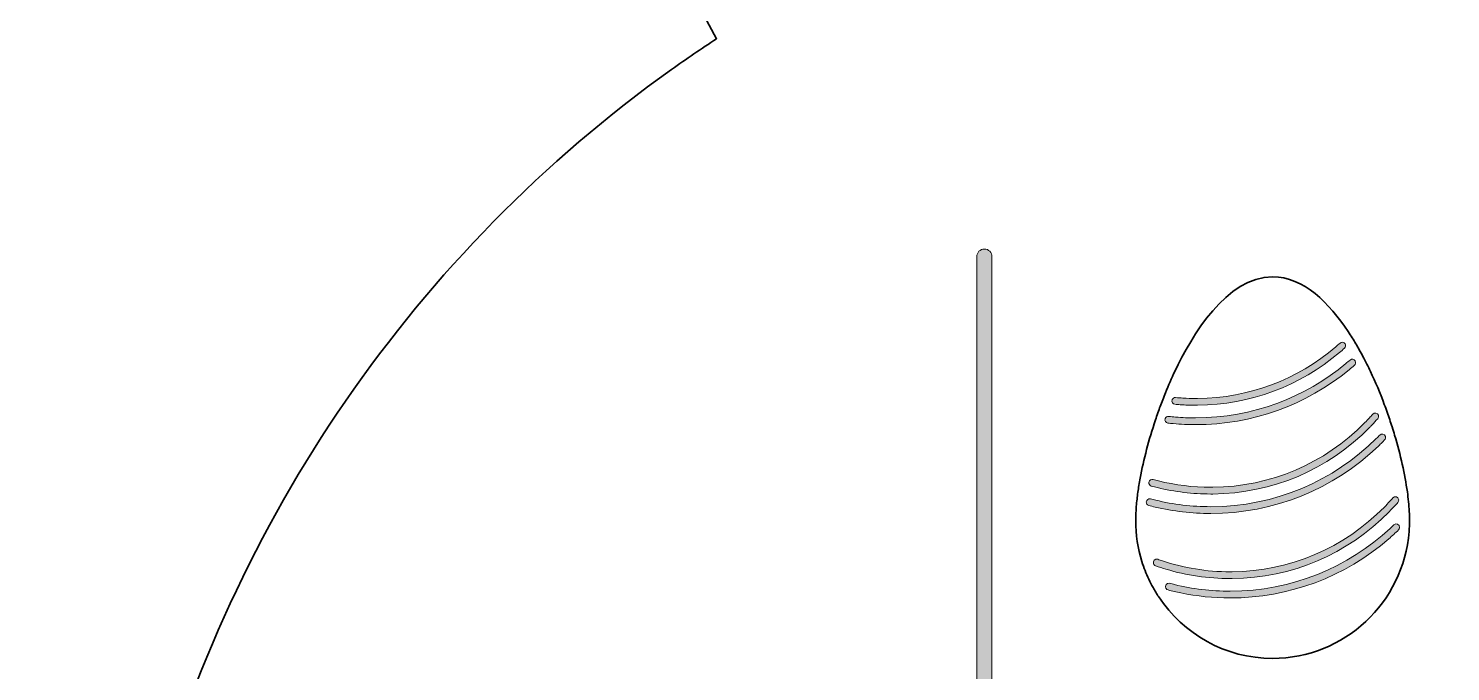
# Model space of a CAD drawing. Extents: x -194 to 1336, y -1228 to 339.
# Drawn here: x -194 to 571, y -511 to -165 of the extents above; entities that cross this region are included whole.
import ezdxf

# ---------------------------------------------------------------- set-up
doc = ezdxf.new("R2010")
doc.units = 0
doc.header["$MEASUREMENT"] = 0
doc.layers.add('Layer 1', color=7, linetype='Continuous', lineweight=0)

# ---------------------------------------------------------------- blocks, each defined once
blk = doc.blocks.new('Block_7')
at = {"layer": 'Layer 1', "true_color": 0x000000, "transparency": 33554687}
h = blk.add_hatch(color=18, dxfattribs=at)
h.dxf.hatch_style = 2
edge = h.paths.add_edge_path()
edge.add_spline(control_points=[(509.46, -336.24), (488.74, -353.98), (462.69, -363.78), (435.09, -364.04), (434.72, -364.05), (434.36, -364.05), (433.99, -364.05), (431.71, -364.05), (429.44, -363.98), (427.18, -363.85), (425.87, -363.77), (424.57, -363.67), (423.27, -363.55), (422.48, -363.48), (421.72, -363.93), (421.43, -364.67), (421.42, -364.69), (421.42, -364.7), (421.41, -364.72), (420.97, -365.83), (421.72, -367.07), (422.92, -367.18), (423.86, -367.26), (424.8, -367.34), (425.75, -367.4), (428.47, -367.59), (431.22, -367.68), (433.98, -367.68), (434.36, -367.68), (434.74, -367.68), (435.12, -367.67), (463.42, -367.41), (490.12, -357.42), (511.43, -339.33), (512.34, -338.56), (513.23, -337.78), (514.12, -336.98), (514.77, -336.4), (514.9, -335.42), (514.43, -334.69), (514.42, -334.68), (514.41, -334.66), (514.4, -334.65), (513.81, -333.72), (512.51, -333.54), (511.69, -334.28), (510.95, -334.94), (510.21, -335.59), (509.46, -336.24)], knot_values=[0, 0, 0, 0, 1, 1, 1, 2, 2, 2, 3, 3, 3, 4, 4, 4, 5, 5, 5, 6, 6, 6, 7, 7, 7, 8, 8, 8, 9, 9, 9, 10, 10, 10, 11, 11, 11, 12, 12, 12, 13, 13, 13, 14, 14, 14, 15, 15, 15, 16, 16, 16, 16], degree=3, periodic=0)
h = blk.add_hatch(color=18, dxfattribs=at)
h.dxf.hatch_style = 2
edge = h.paths.add_edge_path()
edge.add_spline(control_points=[(514.88, -345.24), (492.92, -363.5), (464.73, -374.49), (434.01, -374.49), (430.38, -374.49), (426.8, -374.34), (423.26, -374.04), (422.02, -373.93), (420.79, -373.81), (419.56, -373.67), (418.72, -373.58), (417.93, -374.07), (417.65, -374.86), (417.64, -374.88), (417.64, -374.9), (417.63, -374.91), (417.26, -376.01), (417.99, -377.16), (419.13, -377.29), (420.09, -377.4), (421.05, -377.5), (422.02, -377.58), (425.98, -377.94), (429.98, -378.12), (434.01, -378.12), (464.51, -378.12), (493.42, -367.71), (516.66, -348.57), (517.62, -347.78), (518.56, -346.98), (519.5, -346.17), (520.13, -345.62), (520.29, -344.7), (519.89, -343.96), (519.87, -343.93), (519.85, -343.89), (519.84, -343.86), (519.29, -342.86), (517.95, -342.62), (517.09, -343.37), (516.36, -344), (515.62, -344.63), (514.88, -345.24)], knot_values=[0, 0, 0, 0, 1, 1, 1, 2, 2, 2, 3, 3, 3, 4, 4, 4, 5, 5, 5, 6, 6, 6, 7, 7, 7, 8, 8, 8, 9, 9, 9, 10, 10, 10, 11, 11, 11, 12, 12, 12, 13, 13, 13, 14, 14, 14, 14], degree=3, periodic=0)
h = blk.add_hatch(color=18, dxfattribs=at)
h.dxf.hatch_style = 2
edge = h.paths.add_edge_path()
edge.add_spline(control_points=[(527.5, -374.48), (526.73, -375.32), (525.94, -376.16), (525.13, -376.98), (503.38, -399.13), (474.31, -411.49), (443.26, -411.78), (442.89, -411.79), (442.53, -411.79), (442.16, -411.79), (432.51, -411.79), (423.12, -410.6), (414.14, -408.36), (413.15, -408.12), (412.16, -407.86), (411.18, -407.59), (410.16, -407.31), (409.12, -407.97), (408.94, -409.02), (408.94, -409.04), (408.93, -409.07), (408.93, -409.1), (408.77, -410.01), (409.32, -410.89), (410.21, -411.14), (411.31, -411.44), (412.41, -411.72), (413.52, -411.99), (422.78, -414.26), (432.38, -415.42), (442.15, -415.42), (442.53, -415.42), (442.92, -415.42), (443.3, -415.42), (475.31, -415.12), (505.29, -402.37), (527.72, -379.52), (528.1, -379.13), (528.48, -378.74), (528.86, -378.35), (529.93, -377.23), (530.98, -376.08), (532, -374.93), (532.43, -374.44), (532.56, -373.75), (532.34, -373.13), (532.34, -373.12), (532.33, -373.1), (532.33, -373.09), (531.87, -371.81), (530.2, -371.48), (529.3, -372.5), (528.71, -373.17), (528.11, -373.83), (527.5, -374.48)], knot_values=[0, 0, 0, 0, 1, 1, 1, 2, 2, 2, 3, 3, 3, 4, 4, 4, 5, 5, 5, 6, 6, 6, 7, 7, 7, 8, 8, 8, 9, 9, 9, 10, 10, 10, 11, 11, 11, 12, 12, 12, 13, 13, 13, 14, 14, 14, 15, 15, 15, 16, 16, 16, 17, 17, 17, 18, 18, 18, 18], degree=3, periodic=0)
h = blk.add_hatch(color=18, dxfattribs=at)
h.dxf.hatch_style = 2
edge = h.paths.add_edge_path()
edge.add_spline(control_points=[(531.2, -385.6), (508.3, -408.24), (476.85, -422.23), (442.18, -422.23), (432.01, -422.23), (422.11, -421.03), (412.62, -418.75), (411.66, -418.52), (410.7, -418.28), (409.74, -418.03), (408.67, -417.74), (407.6, -418.49), (407.5, -419.59), (407.5, -419.62), (407.5, -419.64), (407.49, -419.67), (407.41, -420.55), (407.97, -421.36), (408.81, -421.58), (409.97, -421.88), (411.13, -422.17), (412.29, -422.44), (421.98, -424.7), (431.99, -425.87), (442.18, -425.87), (476.08, -425.87), (508, -413.01), (532.38, -389.6), (533.03, -388.98), (533.68, -388.34), (534.32, -387.7), (534.78, -387.24), (535.23, -386.78), (535.68, -386.32), (536.13, -385.85), (536.3, -385.18), (536.11, -384.56), (536.1, -384.52), (536.09, -384.48), (536.08, -384.45), (535.68, -383.13), (534.02, -382.73), (533.07, -383.72), (532.45, -384.35), (531.83, -384.98), (531.2, -385.6)], knot_values=[0, 0, 0, 0, 1, 1, 1, 2, 2, 2, 3, 3, 3, 4, 4, 4, 5, 5, 5, 6, 6, 6, 7, 7, 7, 8, 8, 8, 9, 9, 9, 10, 10, 10, 11, 11, 11, 12, 12, 12, 13, 13, 13, 14, 14, 14, 15, 15, 15, 15], degree=3, periodic=0)
h = blk.add_hatch(color=18, dxfattribs=at)
h.dxf.hatch_style = 2
edge = h.paths.add_edge_path()
edge.add_spline(control_points=[(538.35, -419.48), (537.45, -420.47), (536.51, -421.45), (535.57, -422.41), (513.82, -444.57), (484.75, -456.93), (453.7, -457.22), (453.34, -457.23), (452.97, -457.23), (452.61, -457.23), (439.91, -457.23), (427.67, -455.17), (416.22, -451.38), (415.37, -451.1), (414.53, -450.82), (413.69, -450.52), (412.25, -450), (410.88, -451.41), (411.41, -452.85), (411.43, -452.89), (411.44, -452.93), (411.46, -452.97), (411.64, -453.46), (412.04, -453.85), (412.54, -454.02), (414.38, -454.68), (416.23, -455.28), (418.11, -455.85), (429.15, -459.15), (440.75, -460.86), (452.59, -460.86), (452.97, -460.86), (453.36, -460.86), (453.74, -460.85), (485.75, -460.55), (515.73, -447.81), (538.16, -424.96), (538.36, -424.76), (538.55, -424.56), (538.74, -424.36), (540.16, -422.9), (541.53, -421.41), (542.85, -419.9), (543.19, -419.52), (543.34, -419.02), (543.29, -418.52), (543.29, -418.51), (543.28, -418.49), (543.28, -418.47), (543.11, -416.92), (541.18, -416.3), (540.15, -417.48), (539.56, -418.15), (538.96, -418.82), (538.35, -419.48)], knot_values=[0, 0, 0, 0, 1, 1, 1, 2, 2, 2, 3, 3, 3, 4, 4, 4, 5, 5, 5, 6, 6, 6, 7, 7, 7, 8, 8, 8, 9, 9, 9, 10, 10, 10, 11, 11, 11, 12, 12, 12, 13, 13, 13, 14, 14, 14, 15, 15, 15, 16, 16, 16, 17, 17, 17, 18, 18, 18, 18], degree=3, periodic=0)
h = blk.add_hatch(color=18, dxfattribs=at)
h.dxf.hatch_style = 2
edge = h.paths.add_edge_path()
edge.add_spline(control_points=[(538.65, -433.9), (516.05, -454.85), (485.8, -467.67), (452.62, -467.67), (442.34, -467.67), (432.33, -466.44), (422.75, -464.11), (421.85, -463.9), (420.95, -463.67), (420.06, -463.43), (418.47, -463.01), (417.2, -464.76), (418.09, -466.14), (418.11, -466.17), (418.13, -466.21), (418.15, -466.24), (418.4, -466.62), (418.77, -466.89), (419.21, -467), (421.46, -467.6), (423.73, -468.13), (426.02, -468.6), (434.68, -470.39), (443.58, -471.31), (452.62, -471.31), (484.31, -471.31), (514.27, -460.07), (537.95, -439.49), (539.73, -437.95), (541.47, -436.36), (543.17, -434.71), (543.49, -434.4), (543.68, -433.98), (543.71, -433.54), (543.72, -433.49), (543.72, -433.44), (543.72, -433.39), (543.84, -431.75), (541.87, -430.83), (540.68, -431.98), (540.01, -432.62), (539.34, -433.26), (538.65, -433.9)], knot_values=[0, 0, 0, 0, 1, 1, 1, 2, 2, 2, 3, 3, 3, 4, 4, 4, 5, 5, 5, 6, 6, 6, 7, 7, 7, 8, 8, 8, 9, 9, 9, 10, 10, 10, 11, 11, 11, 12, 12, 12, 13, 13, 13, 14, 14, 14, 14], degree=3, periodic=0)
at = {"layer": 'Layer 1'}
for points, knots in [([(509.46, -336.24), (488.74, -353.98), (462.69, -363.78), (435.09, -364.04), (434.72, -364.05), (434.36, -364.05), (433.99, -364.05), (431.71, -364.05), (429.44, -363.98), (427.18, -363.85), (425.87, -363.77), (424.57, -363.67), (423.27, -363.55), (422.48, -363.48), (421.72, -363.93), (421.43, -364.67), (421.42, -364.69), (421.42, -364.7), (421.41, -364.72), (420.97, -365.83), (421.72, -367.07), (422.92, -367.18), (423.86, -367.26), (424.8, -367.34), (425.75, -367.4), (428.47, -367.59), (431.22, -367.68), (433.98, -367.68), (434.36, -367.68), (434.74, -367.68), (435.12, -367.67), (463.42, -367.41), (490.12, -357.42), (511.43, -339.33), (512.34, -338.56), (513.23, -337.78), (514.12, -336.98), (514.77, -336.4), (514.9, -335.42), (514.43, -334.69), (514.42, -334.68), (514.41, -334.66), (514.4, -334.65), (513.81, -333.72), (512.51, -333.54), (511.69, -334.28), (510.95, -334.94), (510.21, -335.59), (509.46, -336.24)], [0, 0, 0, 0, 1, 1, 1, 2, 2, 2, 3, 3, 3, 4, 4, 4, 5, 5, 5, 6, 6, 6, 7, 7, 7, 8, 8, 8, 9, 9, 9, 10, 10, 10, 11, 11, 11, 12, 12, 12, 13, 13, 13, 14, 14, 14, 15, 15, 15, 16, 16, 16, 16]), ([(514.88, -345.24), (492.92, -363.5), (464.73, -374.49), (434.01, -374.49), (430.38, -374.49), (426.8, -374.34), (423.26, -374.04), (422.02, -373.93), (420.79, -373.81), (419.56, -373.67), (418.72, -373.58), (417.93, -374.07), (417.65, -374.86), (417.64, -374.88), (417.64, -374.9), (417.63, -374.91), (417.26, -376.01), (417.99, -377.16), (419.13, -377.29), (420.09, -377.4), (421.05, -377.5), (422.02, -377.58), (425.98, -377.94), (429.98, -378.12), (434.01, -378.12), (464.51, -378.12), (493.42, -367.71), (516.66, -348.57), (517.62, -347.78), (518.56, -346.98), (519.5, -346.17), (520.13, -345.62), (520.29, -344.7), (519.89, -343.96), (519.87, -343.93), (519.85, -343.89), (519.84, -343.86), (519.29, -342.86), (517.95, -342.62), (517.09, -343.37), (516.36, -344), (515.62, -344.63), (514.88, -345.24)], [0, 0, 0, 0, 1, 1, 1, 2, 2, 2, 3, 3, 3, 4, 4, 4, 5, 5, 5, 6, 6, 6, 7, 7, 7, 8, 8, 8, 9, 9, 9, 10, 10, 10, 11, 11, 11, 12, 12, 12, 13, 13, 13, 14, 14, 14, 14]), ([(527.5, -374.48), (526.73, -375.32), (525.94, -376.16), (525.13, -376.98), (503.38, -399.13), (474.31, -411.49), (443.26, -411.78), (442.89, -411.79), (442.53, -411.79), (442.16, -411.79), (432.51, -411.79), (423.12, -410.6), (414.14, -408.36), (413.15, -408.12), (412.16, -407.86), (411.18, -407.59), (410.16, -407.31), (409.12, -407.97), (408.94, -409.02), (408.94, -409.04), (408.93, -409.07), (408.93, -409.1), (408.77, -410.01), (409.32, -410.89), (410.21, -411.14), (411.31, -411.44), (412.41, -411.72), (413.52, -411.99), (422.78, -414.26), (432.38, -415.42), (442.15, -415.42), (442.53, -415.42), (442.92, -415.42), (443.3, -415.42), (475.31, -415.12), (505.29, -402.37), (527.72, -379.52), (528.1, -379.13), (528.48, -378.74), (528.86, -378.35), (529.93, -377.23), (530.98, -376.08), (532, -374.93), (532.43, -374.44), (532.56, -373.75), (532.34, -373.13), (532.34, -373.12), (532.33, -373.1), (532.33, -373.09), (531.87, -371.81), (530.2, -371.48), (529.3, -372.5), (528.71, -373.17), (528.11, -373.83), (527.5, -374.48)], [0, 0, 0, 0, 1, 1, 1, 2, 2, 2, 3, 3, 3, 4, 4, 4, 5, 5, 5, 6, 6, 6, 7, 7, 7, 8, 8, 8, 9, 9, 9, 10, 10, 10, 11, 11, 11, 12, 12, 12, 13, 13, 13, 14, 14, 14, 15, 15, 15, 16, 16, 16, 17, 17, 17, 18, 18, 18, 18]), ([(531.2, -385.6), (508.3, -408.24), (476.85, -422.23), (442.18, -422.23), (432.01, -422.23), (422.11, -421.03), (412.62, -418.75), (411.66, -418.52), (410.7, -418.28), (409.74, -418.03), (408.67, -417.74), (407.6, -418.49), (407.5, -419.59), (407.5, -419.62), (407.5, -419.64), (407.49, -419.67), (407.41, -420.55), (407.97, -421.36), (408.81, -421.58), (409.97, -421.88), (411.13, -422.17), (412.29, -422.44), (421.98, -424.7), (431.99, -425.87), (442.18, -425.87), (476.08, -425.87), (508, -413.01), (532.38, -389.6), (533.03, -388.98), (533.68, -388.34), (534.32, -387.7), (534.78, -387.24), (535.23, -386.78), (535.68, -386.32), (536.13, -385.85), (536.3, -385.18), (536.11, -384.56), (536.1, -384.52), (536.09, -384.48), (536.08, -384.45), (535.68, -383.13), (534.02, -382.73), (533.07, -383.72), (532.45, -384.35), (531.83, -384.98), (531.2, -385.6)], [0, 0, 0, 0, 1, 1, 1, 2, 2, 2, 3, 3, 3, 4, 4, 4, 5, 5, 5, 6, 6, 6, 7, 7, 7, 8, 8, 8, 9, 9, 9, 10, 10, 10, 11, 11, 11, 12, 12, 12, 13, 13, 13, 14, 14, 14, 15, 15, 15, 15]), ([(538.35, -419.48), (537.45, -420.47), (536.51, -421.45), (535.57, -422.41), (513.82, -444.57), (484.75, -456.93), (453.7, -457.22), (453.34, -457.23), (452.97, -457.23), (452.61, -457.23), (439.91, -457.23), (427.67, -455.17), (416.22, -451.38), (415.37, -451.1), (414.53, -450.82), (413.69, -450.52), (412.25, -450), (410.88, -451.41), (411.41, -452.85), (411.43, -452.89), (411.44, -452.93), (411.46, -452.97), (411.64, -453.46), (412.04, -453.85), (412.54, -454.02), (414.38, -454.68), (416.23, -455.28), (418.11, -455.85), (429.15, -459.15), (440.75, -460.86), (452.59, -460.86), (452.97, -460.86), (453.36, -460.86), (453.74, -460.85), (485.75, -460.55), (515.73, -447.81), (538.16, -424.96), (538.36, -424.76), (538.55, -424.56), (538.74, -424.36), (540.16, -422.9), (541.53, -421.41), (542.85, -419.9), (543.19, -419.52), (543.34, -419.02), (543.29, -418.52), (543.29, -418.51), (543.28, -418.49), (543.28, -418.47), (543.11, -416.92), (541.18, -416.3), (540.15, -417.48), (539.56, -418.15), (538.96, -418.82), (538.35, -419.48)], [0, 0, 0, 0, 1, 1, 1, 2, 2, 2, 3, 3, 3, 4, 4, 4, 5, 5, 5, 6, 6, 6, 7, 7, 7, 8, 8, 8, 9, 9, 9, 10, 10, 10, 11, 11, 11, 12, 12, 12, 13, 13, 13, 14, 14, 14, 15, 15, 15, 16, 16, 16, 17, 17, 17, 18, 18, 18, 18]), ([(538.65, -433.9), (516.05, -454.85), (485.8, -467.67), (452.62, -467.67), (442.34, -467.67), (432.33, -466.44), (422.75, -464.11), (421.85, -463.9), (420.95, -463.67), (420.06, -463.43), (418.47, -463.01), (417.2, -464.76), (418.09, -466.14), (418.11, -466.17), (418.13, -466.21), (418.15, -466.24), (418.4, -466.62), (418.77, -466.89), (419.21, -467), (421.46, -467.6), (423.73, -468.13), (426.02, -468.6), (434.68, -470.39), (443.58, -471.31), (452.62, -471.31), (484.31, -471.31), (514.27, -460.07), (537.95, -439.49), (539.73, -437.95), (541.47, -436.36), (543.17, -434.71), (543.49, -434.4), (543.68, -433.98), (543.71, -433.54), (543.72, -433.49), (543.72, -433.44), (543.72, -433.39), (543.84, -431.75), (541.87, -430.83), (540.68, -431.98), (540.01, -432.62), (539.34, -433.26), (538.65, -433.9)], [0, 0, 0, 0, 1, 1, 1, 2, 2, 2, 3, 3, 3, 4, 4, 4, 5, 5, 5, 6, 6, 6, 7, 7, 7, 8, 8, 8, 9, 9, 9, 10, 10, 10, 11, 11, 11, 12, 12, 12, 13, 13, 13, 14, 14, 14, 14])]:
    blk.add_open_spline(points, degree=3, knots=knots, dxfattribs=at)
blk = doc.blocks.new('Block_6')
at = {"layer": 'Layer 1', "color": 1, "lineweight": 35, "true_color": 0xff0000}
blk.add_open_spline([(548.55, -419.55), (548.38, -417.83), (548.16, -416.06), (547.91, -414.25), (546.58, -404.84), (544.22, -394.36), (541.06, -383.76), (540.63, -382.3), (540.18, -380.84), (539.72, -379.38), (538.88, -376.73), (537.99, -374.08), (537.07, -371.45), (536.56, -370.04), (536.05, -368.63), (535.53, -367.23), (533.25, -361.12), (530.75, -355.14), (528.07, -349.47), (526.88, -346.97), (525.53, -344.24), (524.01, -341.39), (523.38, -340.21), (522.73, -339.01), (522.05, -337.8), (520.86, -335.7), (519.6, -333.56), (518.26, -331.42), (517.57, -330.3), (516.85, -329.18), (516.11, -328.07), (506.03, -312.9), (492.1, -298.58), (475.46, -298.58), (450.64, -298.58), (431.85, -330.47), (422.86, -349.47), (421.1, -353.19), (419.42, -357.04), (417.83, -360.97), (417.32, -362.23), (416.82, -363.49), (416.33, -364.76), (415.43, -367.09), (414.56, -369.45), (413.73, -371.82), (413.29, -373.08), (412.86, -374.35), (412.43, -375.61), (408.88, -386.24), (406.06, -396.99), (404.23, -406.89), (403.98, -408.21), (403.75, -409.52), (403.54, -410.81), (403.14, -413.31), (402.8, -415.75), (402.53, -418.1), (402.38, -419.47), (402.25, -420.8), (402.14, -422.1), (401.93, -424.74), (401.82, -427.25), (401.82, -429.6), (401.82, -437.31), (402.99, -444.74), (405.16, -451.73), (405.68, -453.39), (406.25, -455.02), (406.87, -456.62), (408.1, -459.77), (409.52, -462.8), (411.15, -465.72), (412.09, -467.42), (413.1, -469.09), (414.17, -470.7), (427.39, -490.65), (449.93, -503.82), (475.46, -503.82), (514.06, -503.82), (545.82, -473.74), (548.86, -435.62), (549.02, -433.67), (549.1, -431.71), (549.1, -429.73), (549.1, -429.73), (549.1, -429.6), (549.1, -429.6), (549.1, -426.5), (548.91, -423.12), (548.55, -419.55)], degree=3, knots=[0, 0, 0, 0, 1, 1, 1, 2, 2, 2, 3, 3, 3, 4, 4, 4, 5, 5, 5, 6, 6, 6, 7, 7, 7, 8, 8, 8, 9, 9, 9, 10, 10, 10, 11, 11, 11, 12, 12, 12, 13, 13, 13, 14, 14, 14, 15, 15, 15, 16, 16, 16, 17, 17, 17, 18, 18, 18, 19, 19, 19, 20, 20, 20, 21, 21, 21, 22, 22, 22, 23, 23, 23, 24, 24, 24, 25, 25, 25, 26, 26, 26, 27, 27, 27, 28, 28, 28, 29, 29, 29, 30, 30, 30, 30], dxfattribs=at)
at = {"layer": 'Layer 1'}
blk.add_blockref('Block_7', (0, 0), dxfattribs=at)
blk = doc.blocks.new('Block_1')
at = {"layer": 'Layer 1'}
blk.add_blockref('Block_6', (0, 0), dxfattribs=at)
blk = doc.blocks.new('Block_0')
at = {"layer": 'Layer 1', "true_color": 0x000000, "transparency": 33554687}
h = blk.add_hatch(color=18, dxfattribs=at)
h.dxf.hatch_style = 2
edge = h.paths.add_edge_path()
edge.add_spline(control_points=[(324.53, -814.76), (324.53, -814.76), (604.34, -814.76), (604.34, -814.76), (604.34, -814.76), (604.34, -541.32), (604.34, -541.32), (604.34, -541.32), (324.53, -541.32), (324.53, -541.32), (324.53, -541.32), (324.53, -814.76), (324.53, -814.76)], knot_values=[0, 0, 0, 0, 1, 1, 1, 2, 2, 2, 3, 3, 3, 4, 4, 4, 4], degree=3, periodic=0)
edge = h.paths.add_edge_path()
edge.add_spline(control_points=[(608.44, -1072.38), (606.18, -1072.38), (604.34, -1070.54), (604.34, -1068.28), (604.34, -1068.28), (604.34, -822.96), (604.34, -822.96), (604.34, -822.96), (324.53, -822.96), (324.53, -822.96), (324.53, -822.96), (324.53, -1068.28), (324.53, -1068.28), (324.53, -1070.54), (322.69, -1072.38), (320.43, -1072.38), (318.17, -1072.38), (316.34, -1070.54), (316.34, -1068.28), (316.34, -1068.28), (316.34, -822.96), (316.34, -822.96), (316.34, -822.96), (18.19, -822.96), (18.19, -822.96), (15.41, -822.96), (13.15, -821.12), (13.15, -818.86), (13.15, -816.6), (15.41, -814.76), (18.19, -814.76), (18.19, -814.76), (316.34, -814.76), (316.34, -814.76), (316.34, -814.76), (316.34, -541.32), (316.34, -541.32), (316.34, -541.32), (18.19, -541.32), (18.19, -541.32), (15.41, -541.32), (13.15, -539.48), (13.15, -537.22), (13.15, -534.96), (15.41, -533.12), (18.19, -533.12), (18.19, -533.12), (316.34, -533.12), (316.34, -533.12), (316.34, -533.12), (316.34, -287.8), (316.34, -287.8), (316.34, -285.54), (318.17, -283.7), (320.43, -283.7), (322.69, -283.7), (324.53, -285.54), (324.53, -287.8), (324.53, -287.8), (324.53, -533.12), (324.53, -533.12), (324.53, -533.12), (604.34, -533.12), (604.34, -533.12), (604.34, -533.12), (604.34, -287.8), (604.34, -287.8), (604.34, -285.54), (606.18, -283.7), (608.44, -283.7), (610.7, -283.7), (612.54, -285.54), (612.54, -287.8), (612.54, -287.8), (612.54, -533.12), (612.54, -533.12), (612.54, -533.12), (910.68, -533.12), (910.68, -533.12), (913.46, -533.12), (915.73, -534.96), (915.73, -537.22), (915.73, -539.48), (913.46, -541.32), (910.68, -541.32), (910.68, -541.32), (612.54, -541.32), (612.54, -541.32), (612.54, -541.32), (612.54, -814.76), (612.54, -814.76), (612.54, -814.76), (910.68, -814.76), (910.68, -814.76), (913.46, -814.76), (915.73, -816.6), (915.73, -818.86), (915.73, -821.12), (913.46, -822.96), (910.68, -822.96), (910.68, -822.96), (612.54, -822.96), (612.54, -822.96), (612.54, -822.96), (612.54, -1068.28), (612.54, -1068.28), (612.54, -1070.54), (610.7, -1072.38), (608.44, -1072.38)], knot_values=[0, 0, 0, 0, 1, 1, 1, 2, 2, 2, 3, 3, 3, 4, 4, 4, 5, 5, 5, 6, 6, 6, 7, 7, 7, 8, 8, 8, 9, 9, 9, 10, 10, 10, 11, 11, 11, 12, 12, 12, 13, 13, 13, 14, 14, 14, 15, 15, 15, 16, 16, 16, 17, 17, 17, 18, 18, 18, 19, 19, 19, 20, 20, 20, 21, 21, 21, 22, 22, 22, 23, 23, 23, 24, 24, 24, 25, 25, 25, 26, 26, 26, 27, 27, 27, 28, 28, 28, 29, 29, 29, 30, 30, 30, 31, 31, 31, 32, 32, 32, 33, 33, 33, 34, 34, 34, 35, 35, 35, 36, 36, 36, 36], degree=3, periodic=0)
at = {"layer": 'Layer 1', "color": 1, "lineweight": 35, "true_color": 0xff0000}
blk.add_open_spline([(803.89, -202.37), (803.89, -202.37), (803.85, -202.34), (803.78, -202.27), (803.68, -202.2), (803.59, -202.13), (803.5, -202.06), (803.5, -202.06), (803.48, -202.02), (803.45, -202.02), (803.38, -201.97), (803.31, -201.9), (803.22, -201.83), (786.67, -189.25), (770.23, -177.96), (753.95, -167.8), (753.95, -167.8), (843.28, -1.38), (843.28, -1.38), (881.5, -130.55), (988.82, -124.76), (990.03, -124.76), (1018.44, -123.85), (1041.06, -112.21), (1056.85, -90.12), (1115.48, -8.03), (1053.59, 196.59), (1050.94, 205.26), (1050.94, 205.26), (1050.89, 205.28), (1050.89, 205.28), (1018.58, 306.6), (925.49, 332.41), (853.07, 336.27), (798.69, 339.11), (748.68, 309.86), (725.85, 261.52), (675.81, 155.67), (643.52, -39.62), (633.34, -107.91), (594.56, -93.89), (550.99, -82.94), (504.7, -79.47), (504.7, -79.47), (504.7, -80.47), (504.7, -80.47), (487.17, -78.73), (473.41, -78.38), (464.43, -78.4), (464.32, -78.4), (464.18, -78.4), (464.06, -78.43), (399.99, -80.01), (343.03, -93.42), (295.88, -110.32), (286.11, -44.34), (253.68, 154.41), (203.02, 261.52), (203.02, 261.52), (203, 261.5), (203, 261.5), (180.17, 309.81), (130.16, 339.06), (75.78, 336.25), (3.35, 332.39), (-89.73, 306.56), (-122.07, 205.26), (-124.72, 196.59), (-186.61, -8.03), (-127.96, -90.12), (-112.17, -112.21), (-89.55, -123.85), (-61.16, -124.76), (-59.95, -124.76), (47.37, -130.55), (85.59, -1.38), (85.59, -1.38), (176.45, -170.61), (176.45, -170.61), (168.24, -175.96), (160.15, -181.47), (152.2, -187.14), (152.13, -187.19), (152.1, -187.21), (152.1, -187.21), (14.58, -285.25), (-84.32, -429.26), (-128.12, -593.09), (-193.68, -838.16), (-89.08, -969.19), (-55.14, -1003.88), (-47.49, -1011.72), (-39.89, -1019.58), (-32.4, -1027.57), (155.73, -1228.45), (524.53, -1204.01), (524.53, -1204.01), (887.22, -1169.14), (1012.76, -962.22), (1012.76, -962.22), (1180.16, -708.8), (973.24, -385.64), (973.24, -385.64), (919.65, -305.52), (861.39, -246.24), (803.89, -202.37)], degree=3, knots=[0, 0, 0, 0, 1, 1, 1, 2, 2, 2, 3, 3, 3, 4, 4, 4, 5, 5, 5, 6, 6, 6, 7, 7, 7, 8, 8, 8, 9, 9, 9, 10, 10, 10, 11, 11, 11, 12, 12, 12, 13, 13, 13, 14, 14, 14, 15, 15, 15, 16, 16, 16, 17, 17, 17, 18, 18, 18, 19, 19, 19, 20, 20, 20, 21, 21, 21, 22, 22, 22, 23, 23, 23, 24, 24, 24, 25, 25, 25, 26, 26, 26, 27, 27, 27, 28, 28, 28, 29, 29, 29, 30, 30, 30, 31, 31, 31, 32, 32, 32, 33, 33, 33, 34, 34, 34, 35, 35, 35, 35], dxfattribs=at)
at = {"layer": 'Layer 1'}
blk.add_open_spline([(608.44, -1072.38), (606.18, -1072.38), (604.34, -1070.54), (604.34, -1068.28), (604.34, -1068.28), (604.34, -822.96), (604.34, -822.96), (604.34, -822.96), (324.53, -822.96), (324.53, -822.96), (324.53, -822.96), (324.53, -1068.28), (324.53, -1068.28), (324.53, -1070.54), (322.69, -1072.38), (320.43, -1072.38), (318.17, -1072.38), (316.34, -1070.54), (316.34, -1068.28), (316.34, -1068.28), (316.34, -822.96), (316.34, -822.96), (316.34, -822.96), (18.19, -822.96), (18.19, -822.96), (15.41, -822.96), (13.15, -821.12), (13.15, -818.86), (13.15, -816.6), (15.41, -814.76), (18.19, -814.76), (18.19, -814.76), (316.34, -814.76), (316.34, -814.76), (316.34, -814.76), (316.34, -541.32), (316.34, -541.32), (316.34, -541.32), (18.19, -541.32), (18.19, -541.32), (15.41, -541.32), (13.15, -539.48), (13.15, -537.22), (13.15, -534.96), (15.41, -533.12), (18.19, -533.12), (18.19, -533.12), (316.34, -533.12), (316.34, -533.12), (316.34, -533.12), (316.34, -287.8), (316.34, -287.8), (316.34, -285.54), (318.17, -283.7), (320.43, -283.7), (322.69, -283.7), (324.53, -285.54), (324.53, -287.8), (324.53, -287.8), (324.53, -533.12), (324.53, -533.12), (324.53, -533.12), (604.34, -533.12), (604.34, -533.12), (604.34, -533.12), (604.34, -287.8), (604.34, -287.8), (604.34, -285.54), (606.18, -283.7), (608.44, -283.7), (610.7, -283.7), (612.54, -285.54), (612.54, -287.8), (612.54, -287.8), (612.54, -533.12), (612.54, -533.12), (612.54, -533.12), (910.68, -533.12), (910.68, -533.12), (913.46, -533.12), (915.73, -534.96), (915.73, -537.22), (915.73, -539.48), (913.46, -541.32), (910.68, -541.32), (910.68, -541.32), (612.54, -541.32), (612.54, -541.32), (612.54, -541.32), (612.54, -814.76), (612.54, -814.76), (612.54, -814.76), (910.68, -814.76), (910.68, -814.76), (913.46, -814.76), (915.73, -816.6), (915.73, -818.86), (915.73, -821.12), (913.46, -822.96), (910.68, -822.96), (910.68, -822.96), (612.54, -822.96), (612.54, -822.96), (612.54, -822.96), (612.54, -1068.28), (612.54, -1068.28), (612.54, -1070.54), (610.7, -1072.38), (608.44, -1072.38)], degree=3, knots=[0, 0, 0, 0, 1, 1, 1, 2, 2, 2, 3, 3, 3, 4, 4, 4, 5, 5, 5, 6, 6, 6, 7, 7, 7, 8, 8, 8, 9, 9, 9, 10, 10, 10, 11, 11, 11, 12, 12, 12, 13, 13, 13, 14, 14, 14, 15, 15, 15, 16, 16, 16, 17, 17, 17, 18, 18, 18, 19, 19, 19, 20, 20, 20, 21, 21, 21, 22, 22, 22, 23, 23, 23, 24, 24, 24, 25, 25, 25, 26, 26, 26, 27, 27, 27, 28, 28, 28, 29, 29, 29, 30, 30, 30, 31, 31, 31, 32, 32, 32, 33, 33, 33, 34, 34, 34, 35, 35, 35, 36, 36, 36, 36], dxfattribs=at)
blk.add_blockref('Block_1', (0, 0), dxfattribs=at)

msp = doc.modelspace()

# ---------------------------------------------------------------- block references
at = {"layer": 'Layer 1'}
msp.add_blockref('Block_0', (0, 0), dxfattribs=at)

doc.saveas('drawing.dxf')
